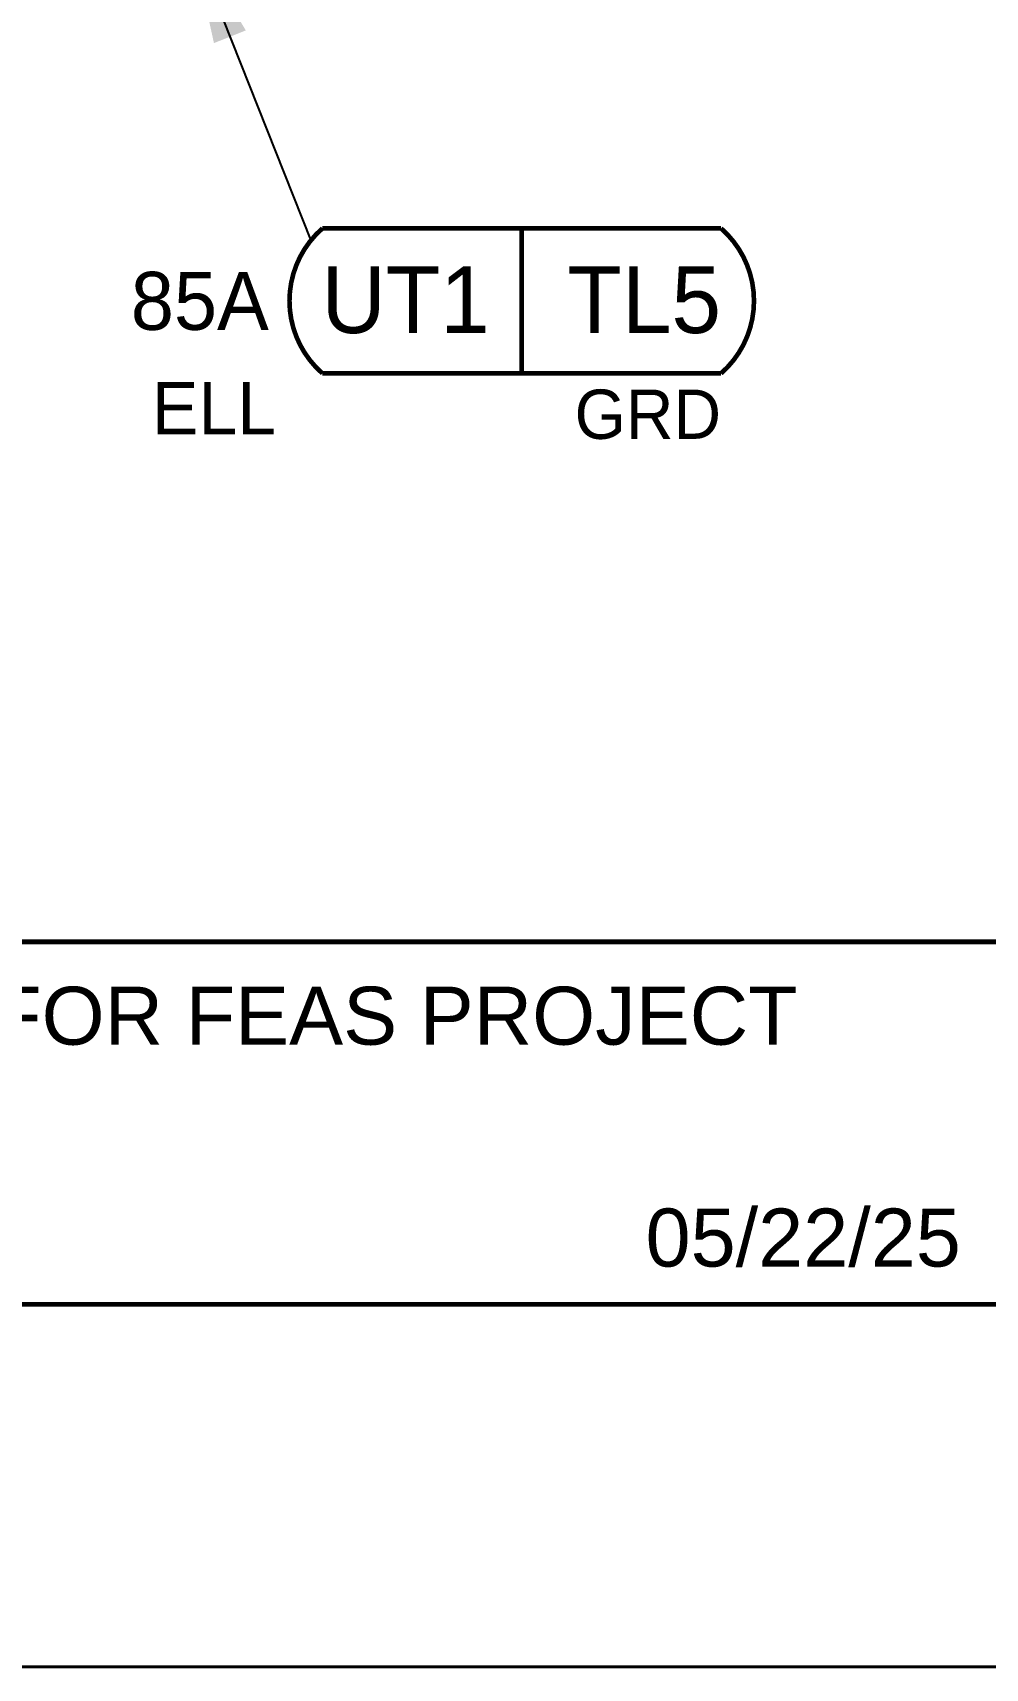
# Model space of a CAD drawing. Header units: inches. Extents: x 0 to 17.2, y 0 to 11.2.
# Drawn here: x 8.557 to 10.2, y 0.122 to 2.942 of the extents above; entities that cross this region are included whole.
import ezdxf
from ezdxf.enums import TextEntityAlignment as Align

# ---------------------------------------------------------------- set-up
doc = ezdxf.new("R2010")
doc.units = ezdxf.units.IN
doc.header["$MEASUREMENT"] = 0
for name, color, linetype in [('BORDER', 3, 'Continuous'), ('BORDERTEXT', 7, 'Continuous'), ('PART_SelectedCML_UT', 132, 'Continuous')]:
    doc.layers.add(name, color=color, linetype=linetype)
doc.styles.add('CMLPAS', font='')
doc.styles.add('FEASStandard', font='arial.ttf')
doc.styles.get("Standard").update_dxf_attribs({"font": 'arial.ttf'})
doc.styles.get('CMLPAS').set_extended_font_data('Cordia New')
doc.dimstyles.get("Standard").update_dxf_attribs({"dimtxt": 0.18, "dimasz": 0.18, "dimexe": 0.18, "dimexo": 0.0625, "dimgap": 0.09, "dimtad": 0, "dimtih": 1, "dimtoh": 1, "dimdec": 4, "dimzin": 0, "dimdsep": 46, "dimtxsty": 'Standard', "dimcen": 0.09, "dimadec": 0, "dimazin": 0, "dimtfac": 1, "dimtdec": 4, "dimtofl": 0, "dimtmove": 0, "dimatfit": 3, "dimfxl": 1, "dimtolj": 1, "dimtzin": 0, "dimarcsym": 0})

# ---------------------------------------------------------------- blocks, each defined once
blk = doc.blocks.new('Border')
at = {"layer": 'BORDER', "const_width": 0.005}
blk.add_lwpolyline([(0.25, 0.25), (17.25, 0.25), (17.25, 11.25), (0.25, 11.25)], close=True, dxfattribs=at)
at = {"layer": 'BORDER', "const_width": 0.00833}
for points in [[(17.25, 1.5), (0.25, 1.5)], [(7.6336, 0.875), (10.375, 0.875)]]:
    blk.add_lwpolyline(points, dxfattribs=at)
blk = doc.blocks.new('CMLPAS')
at = {"const_width": 0.008}
blk.add_lwpolyline([(0.0625, 0.125, 0.454441), (0.0625, -0.125), (0.75, -0.125, 0.454441), (0.75, 0.125)], format="xyb", close=True, dxfattribs=at)
blk.add_lwpolyline([(0.4063, -0.125), (0.4063, 0.125)], dxfattribs=at)
at = {"style": 'CMLPAS', "flags": 1}
for tag, p in [('STATE', (0.75, 0.6229)), ('DL', (0.75, 0.4817)), ('CIRCUIT', (0.75, 0.3405)), ('SUBSINTERVAL(MONTHS)', (-0.0251, -0.3355)), ('OLD_ID', (0.75, -0.3366)), ('OLD_NDE', (0.75, -0.4778)), ('OLD_ENTY', (0.7411, -0.6357)), ('SIZE', (0.7473, -0.7611)), ('SPEC', (0.7473, -0.9022)), ('JUSTIFY', (0.7473, -1.0434)), ('COMMENTS', (0.7473, -1.1846)), ('OLD_ASSET', (0.75, -1.3262)), ('SCHED', (0.7371, -1.4689)), ('NOM_THICK', (0.7521, -1.6102)), ('CORR_ALLOW', (0.763, -1.7453)), ('TML_STATUS', (0.7723, -1.8777)), ('FLOW_ORDER', (0.7785, -2.1301))]:
    blk.add_attdef(tag, text='', height=0.1, dxfattribs=at).set_placement(p, align=Align.MIDDLE_RIGHT)
at = {"style": 'CMLPAS'}
for tag, height, p in [('CHILD', 0.25, (0.75, 0.269)), ('###', 0.115, (0.75, 0.002)), ('ACCESS', 0.085, (0.75, -0.1954))]:
    blk.add_attdef(tag, text='', height=height, dxfattribs=at).set_placement(p, align=Align.MIDDLE_RIGHT)
at = {"color": 152, "style": 'CMLPAS'}
for tag, height, p in [('SPECIAL', 0.085, (0.4055, 0.1897)), ('DM-TYPE', 0.1, (-0.03, 0)), ('COMP', 0.09, (-0.0174, -0.185))]:
    blk.add_attdef(tag, text='', height=height, dxfattribs=at).set_placement(p, align=Align.MIDDLE_RIGHT)
at = {"style": 'CMLPAS'}
blk.add_attdef('NDE', text='', height=0.115, dxfattribs=at).set_placement((0.206, 0.002), align=Align.MIDDLE_CENTER)

msp = doc.modelspace()

# ---------------------------------------------------------------- block references
at = {"layer": 'BORDER'}
msp.add_blockref('Border', (-0.125, -0.125), dxfattribs=at)
at = {"layer": 'PART_SelectedCML_UT'}
msp.add_blockref('CMLPAS', (8.9945, 2.48), dxfattribs=at).add_auto_attribs({'###': 'TL5', 'NDE': 'UT1', 'DM-TYPE': '85A', 'COMP': 'ELL', 'ACCESS': 'GRD'})

# ---------------------------------------------------------------- texts
at = {"layer": 'BORDERTEXT', "style": 'FEASStandard'}
msp.add_text('ISSUED FOR FEAS PROJECT', height=0.1, dxfattribs=at).set_placement((8.9026, 1.2476), align=Align.MIDDLE_CENTER)
msp.add_attdef('05/22/25', text='-', height=0.1, dxfattribs=at).set_placement((9.8862, 0.8651), align=Align.MIDDLE_CENTER)

# ---------------------------------------------------------------- leaders
at = {"layer": 'PART_SelectedCML_UT'}
msp.add_leader([(8.8309, 3.1026), (9.0371, 2.5843)], dimstyle='Standard', dxfattribs=at)

doc.saveas('drawing.dxf')
